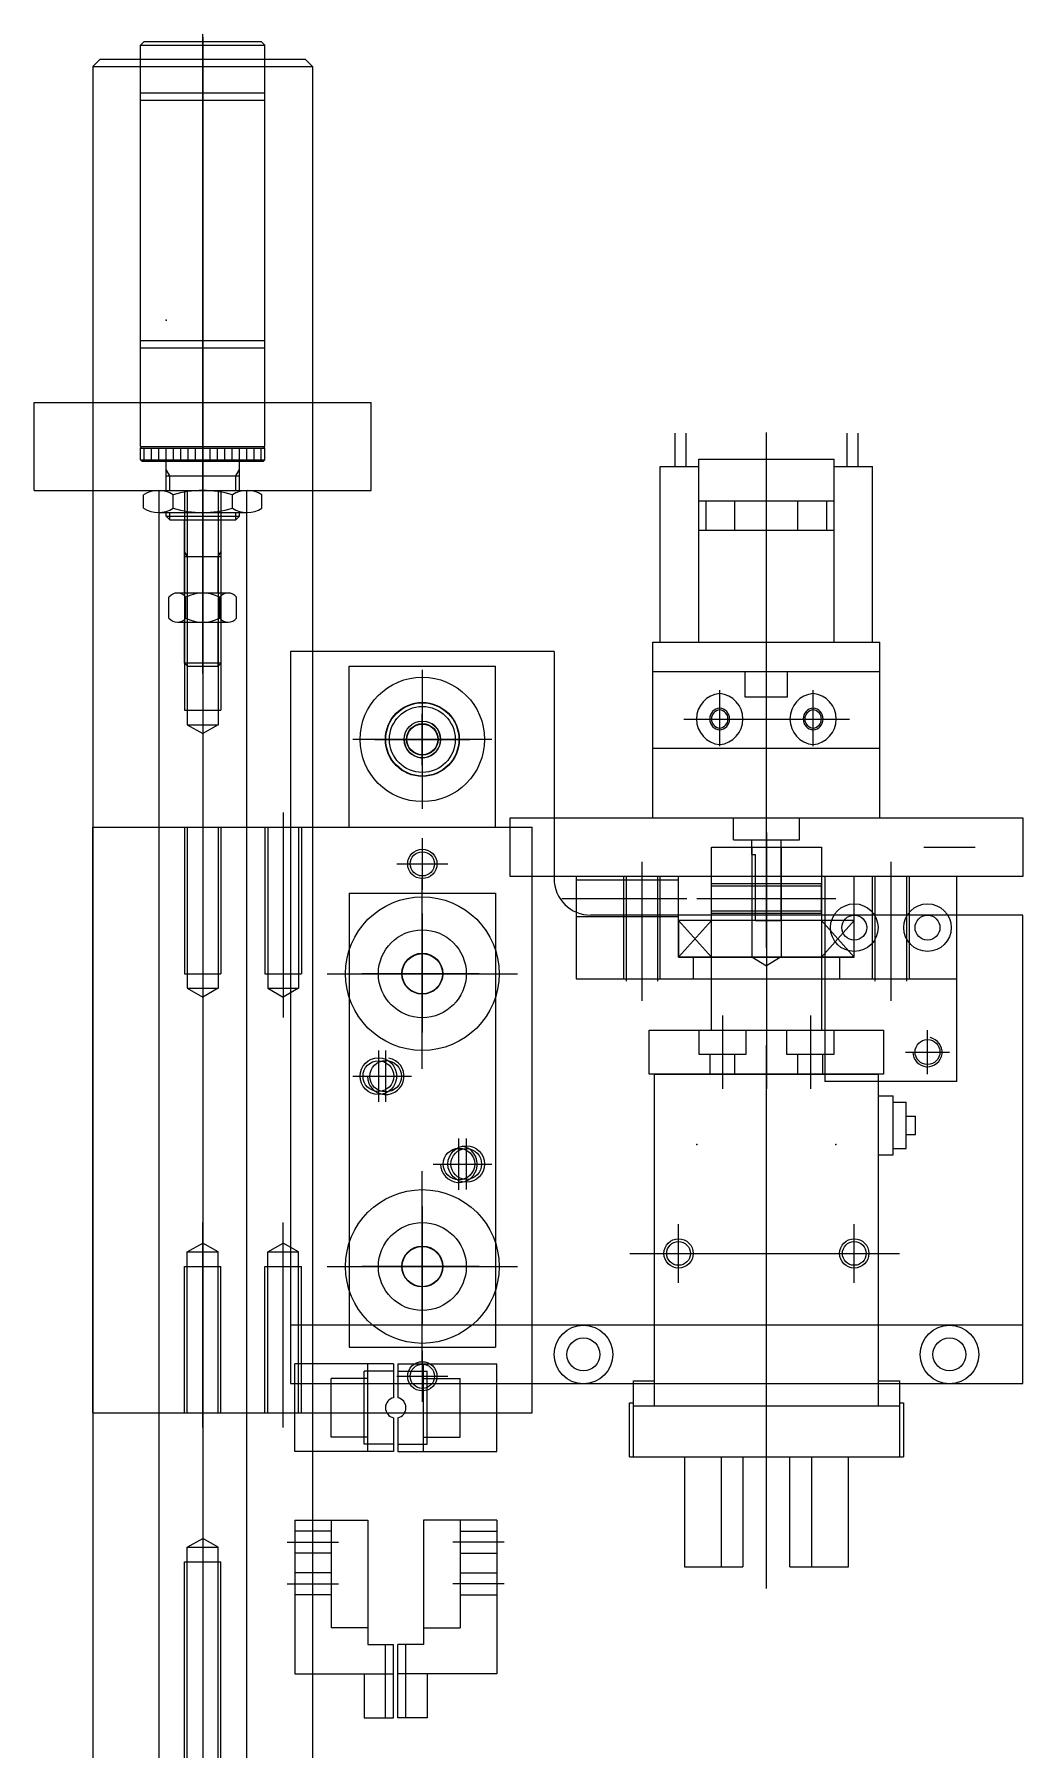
# Model space of a CAD drawing. Extents: x 109 to 2457, y -4282 to -1900.
# Drawn here: x 2058.3 to 2328.3, y -3804.8 to -3336.2 of the extents above; entities that cross this region are included whole.
import ezdxf

# ---------------------------------------------------------------- set-up
doc = ezdxf.new("R2010")
doc.units = 0
doc.header["$LTSCALE"] = 14
doc.header["$MEASUREMENT"] = 0
doc.layers.add('6802', color=7, linetype='CONTINUOUS')
doc.layers.add('DRAWLAYER', color=7, linetype='CONTINUOUS')

# ---------------------------------------------------------------- blocks, each defined once
blk = doc.blocks.new('0__R')
at = {"layer": 'DRAWLAYER', "color": 241, "linetype": 'CONTINUOUS'}
for p, q in [((2258.32, -3760.79), (2258.32, -3612.31)), ((2227.72, -3620.23), (2288.92, -3620.23)), ((2227.72, -3710.83), (2227.72, -3620.23)), ((2288.92, -3710.83), (2288.92, -3620.23)), ((2288.92, -3626.15), (2292.92, -3626.15)), ((2292.92, -3642.31), (2292.92, -3626.15)), ((2292.92, -3627.88), (2296.52, -3627.88)), ((2296.52, -3640.58), (2296.52, -3627.88)), ((2296.52, -3631.73), (2299.07, -3631.73)), ((2299.07, -3636.73), (2299.07, -3631.73)), ((2292.92, -3640.58), (2296.52, -3640.58)), ((2296.52, -3636.73), (2299.07, -3636.73)), ((2288.92, -3642.31), (2292.92, -3642.31)), ((2234.32, -3677.23), (2234.32, -3661.23)), ((2282.32, -3677.23), (2282.32, -3661.23)), ((2220.99, -3669.23), (2294.65, -3669.23)), ((2221.92, -3704.03), (2221.92, -3724.83)), ((2221.92, -3704.03), (2227.72, -3704.03)), ((2288.92, -3704.03), (2294.72, -3704.03)), ((2294.72, -3724.83), (2294.72, -3704.03)), ((2220.92, -3724.83), (2220.92, -3710.03)), ((2220.92, -3710.03), (2221.92, -3710.03)), ((2221.92, -3710.83), (2294.72, -3710.83)), ((2294.72, -3710.03), (2295.72, -3710.03)), ((2295.72, -3710.03), (2295.72, -3724.83)), ((2220.92, -3724.83), (2295.72, -3724.83)), ((2235.92, -3724.83), (2235.92, -3754.83)), ((2245.92, -3724.83), (2245.92, -3754.83)), ((2251.92, -3724.83), (2251.92, -3754.83)), ((2264.72, -3754.83), (2264.72, -3724.83)), ((2270.72, -3754.83), (2270.72, -3724.83)), ((2280.72, -3754.83), (2280.72, -3724.83)), ((2235.92, -3754.83), (2245.92, -3754.83)), ((2245.92, -3754.83), (2251.92, -3754.83)), ((2264.72, -3754.83), (2270.72, -3754.83)), ((2270.72, -3754.83), (2280.72, -3754.83))]:
    blk.add_line(p, q, dxfattribs=at)
for centre, radius in [((2234.32, -3669.23), 4), ((2234.32, -3669.23), 3.24), ((2282.32, -3669.23), 4), ((2282.32, -3669.23), 3.24)]:
    blk.add_circle(centre, radius, dxfattribs=at)
for p in [(2258.32, -3620.23), (2239.32, -3639.43), (2277.32, -3639.43)]:
    blk.add_point(p, dxfattribs=at)
blk = doc.blocks.new('ML002__R')
at = {"layer": 'DRAWLAYER', "color": 5, "linetype": 'CONTINUOUS'}
for p, q in [((2128.32, -3504.82), (2128.32, -3704.8)), ((2200.32, -3504.82), (2128.32, -3504.82)), ((2200.32, -3504.82), (2200.32, -3566.82)), ((2164.31, -3535.8), (2164.32, -3521.8)), ((2157.32, -3528.79), (2171.32, -3528.8)), ((2164.32, -3576.4), (2164.32, -3608.85)), ((2328.32, -3576.82), (2210.32, -3576.82)), ((2328.32, -3704.8), (2328.32, -3576.82)), ((2179.81, -3592.82), (2147.81, -3592.82)), ((2154.31, -3627.82), (2154.32, -3613.82)), ((2147.32, -3620.81), (2161.32, -3620.82)), ((2174.31, -3651.82), (2174.32, -3637.82)), ((2167.32, -3644.81), (2181.32, -3644.82)), ((2164.32, -3656.4), (2164.32, -3688.85)), ((2179.81, -3672.82), (2147.81, -3672.82)), ((2328.32, -3688.8), (2128.32, -3688.8)), ((2128.32, -3704.8), (2328.32, -3704.8))]:
    blk.add_line(p, q, dxfattribs=at)
for centre, radius in [((2164.32, -3528.8), 4.3), ((2164.32, -3592.82), 12), ((2164.32, -3592.82), 5.5), ((2154.32, -3620.82), 4.3), ((2174.32, -3644.82), 4.3), ((2164.32, -3672.82), 12), ((2164.32, -3672.82), 5.5), ((2208.32, -3696.82), 8), ((2208.32, -3696.82), 4.5), ((2308.32, -3696.82), 8), ((2308.32, -3696.82), 4.5)]:
    blk.add_circle(centre, radius, dxfattribs=at)
for centre, radius, start, end in [((2164.32, -3528.8), 5, 179.9087, 79.9087), ((2210.32, -3566.82), 10, 180, 270), ((2154.32, -3620.82), 5, 179.9087, 79.9087), ((2174.32, -3644.82), 5, 179.9087, 79.9087)]:
    blk.add_arc(centre, radius, start, end, dxfattribs=at)
blk = doc.blocks.new('ML4E1000__R')
at = {"layer": 'DRAWLAYER', "color": 140, "linetype": 'CONTINUOUS'}
for p, q in [((2156.45, -3699.38), (2129.45, -3699.38)), ((2129.45, -3723.38), (2129.45, -3699.38)), ((2156.45, -3701.38), (2148.45, -3701.38)), ((2148.45, -3721.38), (2148.45, -3701.38)), ((2149.45, -3723.38), (2149.45, -3699.38)), ((2156.45, -3699.38), (2156.45, -3708.64)), ((2157.65, -3699.38), (2157.65, -3708.64)), ((2157.65, -3699.38), (2184.65, -3699.38)), ((2157.65, -3701.38), (2165.65, -3701.38)), ((2164.65, -3723.38), (2164.65, -3699.38)), ((2165.65, -3721.38), (2165.65, -3701.38)), ((2184.65, -3723.38), (2184.65, -3699.38)), ((2139.45, -3719.38), (2139.45, -3703.38)), ((2149.45, -3703.38), (2139.45, -3703.38)), ((2164.65, -3703.38), (2174.65, -3703.38)), ((2174.65, -3719.38), (2174.65, -3703.38)), ((2156.45, -3714.11), (2156.45, -3723.38)), ((2157.65, -3714.11), (2157.65, -3723.38)), ((2149.45, -3719.38), (2139.45, -3719.38)), ((2164.65, -3719.38), (2174.65, -3719.38)), ((2156.45, -3723.38), (2129.45, -3723.38)), ((2156.45, -3721.38), (2148.45, -3721.38)), ((2157.65, -3721.38), (2165.65, -3721.38)), ((2157.65, -3723.38), (2184.65, -3723.38)), ((2129.45, -3742.1), (2149.45, -3742.1)), ((2129.45, -3742.1), (2129.45, -3784.1)), ((2139.45, -3742.1), (2139.45, -3771.5)), ((2149.45, -3742.1), (2149.45, -3776.1)), ((2184.65, -3742.1), (2164.65, -3742.1)), ((2164.65, -3742.1), (2164.65, -3776.1)), ((2174.65, -3742.1), (2174.65, -3771.5)), ((2184.65, -3742.1), (2184.65, -3784.1)), ((2127.41, -3748.1), (2141.41, -3748.1)), ((2139.45, -3745.1), (2129.45, -3745.1)), ((2186.69, -3748.1), (2172.69, -3748.1)), ((2174.65, -3745.1), (2184.65, -3745.1)), ((2139.45, -3751.1), (2129.45, -3751.1)), ((2174.65, -3751.1), (2184.65, -3751.1)), ((2139.45, -3756.5), (2129.45, -3756.5)), ((2174.65, -3756.5), (2184.65, -3756.5)), ((2127.41, -3759.5), (2141.41, -3759.5)), ((2139.45, -3762.5), (2129.45, -3762.5)), ((2186.69, -3759.5), (2172.69, -3759.5)), ((2174.65, -3762.5), (2184.65, -3762.5)), ((2149.45, -3771.5), (2139.45, -3771.5)), ((2164.65, -3771.5), (2174.65, -3771.5)), ((2149.45, -3776.1), (2156.45, -3776.1)), ((2154.25, -3796.1), (2154.25, -3776.1)), ((2156.45, -3796.1), (2156.45, -3776.1)), ((2157.65, -3796.1), (2157.65, -3776.1)), ((2164.65, -3776.1), (2157.65, -3776.1)), ((2159.85, -3796.1), (2159.85, -3776.1)), ((2129.45, -3784.1), (2156.45, -3784.1)), ((2148.45, -3784.1), (2148.45, -3796.1)), ((2184.65, -3784.1), (2157.65, -3784.1)), ((2165.65, -3784.1), (2165.65, -3796.1)), ((2148.45, -3796.1), (2156.45, -3796.1)), ((2165.65, -3796.1), (2157.65, -3796.1))]:
    blk.add_line(p, q, dxfattribs=at)
for start, end in [(102.3736, 257.6264), (282.3736, 77.6264)]:
    blk.add_arc((2157.05, -3711.38), 2.8, start, end, dxfattribs=at)
blk = doc.blocks.new('ML4Q1000__R')
at = {"layer": 'DRAWLAYER', "color": 4, "linetype": 'CONTINUOUS'}
for p, q in [((2188.32, -3550.25), (2328.32, -3550.25)), ((2188.32, -3550.25), (2328.32, -3550.25)), ((2188.32, -3566.25), (2188.32, -3550.25)), ((2188.32, -3566.25), (2188.32, -3550.25)), ((2328.32, -3550.25), (2328.32, -3566.25)), ((2328.32, -3550.25), (2328.32, -3566.25)), ((2301.32, -3558.24), (2315.32, -3558.25)), ((2328.32, -3566.25), (2188.32, -3566.25)), ((2328.32, -3566.25), (2188.32, -3566.25))]:
    blk.add_line(p, q, dxfattribs=at)
blk = doc.blocks.new('ML001__R')
at = {"layer": 'DRAWLAYER', "color": 2, "linetype": 'CONTINUOUS'}
for p, q in [((2233.32, -3445.12), (2233.32, -3454.23)), ((2236.32, -3445.12), (2236.32, -3454.23)), ((2258.32, -3585.73), (2258.32, -3444.97)), ((2280.32, -3445.12), (2280.32, -3454.23)), ((2283.32, -3445.12), (2283.32, -3454.23)), ((2239.82, -3452.23), (2276.82, -3452.23)), ((2239.82, -3502.23), (2239.82, -3452.23)), ((2276.82, -3502.23), (2276.82, -3452.23)), ((2229.32, -3454.23), (2239.82, -3454.23)), ((2229.32, -3502.23), (2229.32, -3454.23)), ((2276.82, -3454.23), (2287.32, -3454.23)), ((2287.32, -3502.23), (2287.32, -3454.23)), ((2239.82, -3463.63), (2276.82, -3463.63)), ((2241.82, -3471.63), (2241.82, -3463.63)), ((2249.72, -3471.63), (2249.72, -3463.63)), ((2266.92, -3471.63), (2266.92, -3463.63)), ((2274.82, -3471.63), (2274.82, -3463.63)), ((2239.82, -3471.63), (2276.82, -3471.63)), ((2227.32, -3502.23), (2289.32, -3502.23)), ((2227.32, -3550.23), (2227.32, -3502.23)), ((2289.32, -3550.23), (2289.32, -3502.23)), ((2227.32, -3510.23), (2289.32, -3510.23)), ((2252.52, -3517.23), (2252.52, -3510.23)), ((2264.12, -3517.23), (2264.12, -3510.23)), ((2245.55, -3530.61), (2245.55, -3515.34)), ((2264.12, -3517.23), (2252.52, -3517.23)), ((2271.08, -3530.61), (2271.08, -3515.34)), ((2235.8, -3523.23), (2280.97, -3523.23)), ((2227.32, -3531.23), (2289.32, -3531.23)), ((2227.32, -3550.23), (2289.32, -3550.23)), ((2249.32, -3556.23), (2249.32, -3550.23)), ((2267.32, -3556.23), (2267.32, -3550.23)), ((2249.32, -3556.23), (2267.32, -3556.23)), ((2254.32, -3560.23), (2254.32, -3556.23)), ((2262.32, -3578.23), (2262.32, -3556.23)), ((2254.32, -3560.23), (2255.32, -3560.23)), ((2255.32, -3578.23), (2255.32, -3560.23)), ((2255.32, -3578.23), (2262.32, -3578.23))]:
    blk.add_line(p, q, dxfattribs=at)
for centre, radius, start, end in [((2246.25, -3523.23), 7.03, 95.665, 264.3351), ((2244.86, -3523.23), 7.03, 275.6649, 84.335), ((2271.77, -3523.23), 7.03, 95.665, 264.3351), ((2270.38, -3523.23), 7.03, 275.6649, 84.335), ((2245.85, -3523.23), 3.01, 95.605, 264.3951), ((2245.79, -3523.23), 2.51, 95.521, 264.4786), ((2245.26, -3523.23), 3.01, 275.6049, 84.395), ((2245.31, -3523.23), 2.51, 275.5214, 84.479), ((2271.37, -3523.23), 3.01, 95.605, 264.3951), ((2271.32, -3523.23), 2.51, 95.521, 264.4786), ((2270.78, -3523.23), 3.01, 275.6049, 84.395), ((2270.84, -3523.23), 2.51, 275.5214, 84.479)]:
    blk.add_arc(centre, radius, start, end, dxfattribs=at)
blk.add_point((2258.32, -3550.23), dxfattribs=at)
blk = doc.blocks.new('MLA3__R')
at = {"layer": 'DRAWLAYER', "color": 210, "linetype": 'CONTINUOUS'}
for p, q in [((2258.32, -3558.72), (2258.32, -3601.16)), ((2310.32, -3566.25), (2206.32, -3566.25)), ((2206.32, -3566.25), (2206.32, -3594.25)), ((2219.32, -3566.25), (2219.32, -3594.25)), ((2220.02, -3566.25), (2220.02, -3594.85)), ((2224.32, -3562.25), (2224.32, -3600.25)), ((2228.62, -3594.85), (2228.62, -3566.25)), ((2229.32, -3594.25), (2229.32, -3566.25)), ((2234.32, -3588.25), (2234.32, -3566.25)), ((2282.32, -3588.25), (2282.32, -3566.25)), ((2287.32, -3594.25), (2287.32, -3566.25)), ((2288.02, -3594.85), (2288.02, -3566.25)), ((2292.32, -3562.25), (2292.32, -3600.25)), ((2296.62, -3566.25), (2296.62, -3594.85)), ((2297.32, -3566.25), (2297.32, -3594.25)), ((2310.32, -3594.25), (2310.32, -3566.25)), ((2234.32, -3567.25), (2206.32, -3567.25)), ((2202.43, -3572.25), (2236.58, -3572.25)), ((2234.32, -3577.25), (2206.32, -3577.25)), ((2282.32, -3588.25), (2234.32, -3588.25)), ((2238.32, -3588.25), (2238.32, -3594.25)), ((2278.32, -3588.25), (2278.32, -3594.25)), ((2206.32, -3594.25), (2310.32, -3594.25))]:
    blk.add_line(p, q, dxfattribs=at)
blk = doc.blocks.new('MJ8Q02__R')
at = {"layer": 'DRAWLAYER', "color": 6, "linetype": 'CONTINUOUS'}
for p, q in [((2258.32, -3554.23), (2258.32, -3624.23)), ((2243.32, -3558.23), (2273.32, -3558.23)), ((2243.32, -3608.23), (2243.32, -3558.23)), ((2254.32, -3558.23), (2254.32, -3588.23)), ((2262.32, -3558.23), (2262.32, -3588.23)), ((2273.32, -3558.23), (2273.32, -3608.23)), ((2273.32, -3568.25), (2243.32, -3568.25)), ((2273.32, -3568.85), (2243.32, -3568.85)), ((2273.32, -3576.25), (2273.32, -3568.25)), ((2239.32, -3572.25), (2277.32, -3572.25)), ((2243.32, -3575.65), (2273.32, -3575.65)), ((2243.32, -3576.25), (2273.32, -3576.25)), ((2254.32, -3588.23), (2262.32, -3588.23)), ((2254.32, -3588.23), (2258.32, -3590.63)), ((2262.32, -3588.23), (2258.32, -3590.63)), ((2226.32, -3620.23), (2226.32, -3608.23)), ((2226.32, -3608.23), (2290.32, -3608.23)), ((2239.82, -3608.23), (2239.82, -3614.83)), ((2246.32, -3604.23), (2246.32, -3624.23)), ((2252.82, -3614.83), (2252.82, -3608.23)), ((2263.82, -3608.23), (2263.82, -3614.83)), ((2270.32, -3604.23), (2270.32, -3624.23)), ((2276.82, -3614.83), (2276.82, -3608.23)), ((2290.32, -3608.23), (2290.32, -3620.23)), ((2239.82, -3614.83), (2252.82, -3614.83)), ((2242.92, -3620.23), (2242.92, -3614.83)), ((2249.72, -3620.23), (2249.72, -3614.83)), ((2263.82, -3614.83), (2276.82, -3614.83)), ((2266.92, -3620.23), (2266.92, -3614.83)), ((2273.72, -3620.23), (2273.72, -3614.83)), ((2290.32, -3620.23), (2226.32, -3620.23))]:
    blk.add_line(p, q, dxfattribs=at)
blk = doc.blocks.new('6802__R')
at = {"layer": '6802'}
blk.add_lwpolyline([(2234.32, -3588.26), (2282.32, -3588.26), (2282.32, -3578.26), (2234.32, -3578.26)], close=True, dxfattribs=at)
at = {"layer": 'DRAWLAYER', "color": 7, "linetype": 'CONTINUOUS'}
for p, q in [((2258.32, -3570.94), (2258.32, -3596.2)), ((2234.32, -3578.26), (2243.32, -3588.26)), ((2234.32, -3588.26), (2243.32, -3578.26)), ((2243.32, -3588.26), (2243.32, -3578.26)), ((2273.32, -3578.26), (2273.32, -3588.26)), ((2273.32, -3578.26), (2282.32, -3588.26)), ((2282.32, -3578.26), (2273.32, -3588.26))]:
    blk.add_line(p, q, dxfattribs=at)
blk = doc.blocks.new('MJ16X12__R')
at = {"layer": 'DRAWLAYER', "color": 20, "linetype": 'CONTINUOUS'}
for p, q in [((2274.32, -3566.23), (2274.32, -3622.23)), ((2310.32, -3566.23), (2274.32, -3566.23)), ((2310.32, -3622.23), (2310.32, -3566.23)), ((2302.32, -3620.22), (2302.32, -3608.22)), ((2296.32, -3614.21), (2308.32, -3614.22)), ((2310.32, -3622.23), (2274.32, -3622.23))]:
    blk.add_line(p, q, dxfattribs=at)
for centre, radius in [((2282.32, -3580.22), 6.5), ((2302.32, -3580.22), 6.5), ((2282.32, -3580.22), 3.4), ((2302.32, -3580.22), 3.4), ((2302.32, -3614.22), 3.4)]:
    blk.add_circle(centre, radius, dxfattribs=at)
blk.add_arc((2302.32, -3614.22), 4, 179.9087, 79.9087, dxfattribs=at)
blk = doc.blocks.new('MH010001__R')
at = {"layer": 'DRAWLAYER', "color": 110, "linetype": 'CONTINUOUS'}
for p, q in [((2104.32, -3548.8), (2104.32, -3604.8)), ((2126.32, -3548.8), (2126.32, -3604.8)), ((2074.32, -3712.8), (2074.32, -3552.8)), ((2074.32, -3552.8), (2194.32, -3552.8)), ((2099.32, -3552.8), (2099.32, -3592.8)), ((2100.12, -3552.8), (2100.12, -3596.8)), ((2108.52, -3552.8), (2108.52, -3596.8)), ((2109.32, -3552.8), (2109.32, -3592.8)), ((2121.32, -3552.8), (2121.32, -3592.8)), ((2122.12, -3552.8), (2122.12, -3596.8)), ((2130.52, -3552.8), (2130.52, -3596.8)), ((2131.32, -3552.8), (2131.32, -3592.8)), ((2164.32, -3556.8), (2164.32, -3568.8)), ((2194.32, -3712.8), (2194.32, -3552.8)), ((2158.32, -3562.8), (2170.32, -3562.8)), ((2164.32, -3618.8), (2164.32, -3566.8)), ((2164.32, -3618.8), (2164.32, -3566.8)), ((2099.32, -3592.8), (2109.32, -3592.8)), ((2121.32, -3592.8), (2131.32, -3592.8)), ((2138.32, -3592.8), (2190.32, -3592.8)), ((2138.32, -3592.8), (2190.32, -3592.8)), ((2100.12, -3596.8), (2108.52, -3596.8)), ((2100.12, -3596.8), (2104.32, -3599.23)), ((2108.52, -3596.8), (2104.32, -3599.23)), ((2122.12, -3596.8), (2130.52, -3596.8)), ((2122.12, -3596.8), (2126.32, -3599.23)), ((2130.52, -3596.8), (2126.32, -3599.23)), ((2152.32, -3613.8), (2152.32, -3627.8)), ((2145.32, -3620.8), (2159.32, -3620.8)), ((2164.32, -3698.8), (2164.32, -3646.8)), ((2164.32, -3698.8), (2164.32, -3646.8)), ((2104.32, -3716.8), (2104.32, -3660.8)), ((2126.32, -3716.8), (2126.32, -3660.8)), ((2100.12, -3668.8), (2104.32, -3666.38)), ((2100.12, -3712.8), (2100.12, -3668.8)), ((2100.12, -3668.8), (2108.52, -3668.8)), ((2108.52, -3668.8), (2104.32, -3666.38)), ((2108.52, -3712.8), (2108.52, -3668.8)), ((2122.12, -3668.8), (2126.32, -3666.38)), ((2122.12, -3712.8), (2122.12, -3668.8)), ((2122.12, -3668.8), (2130.52, -3668.8)), ((2130.52, -3668.8), (2126.32, -3666.38)), ((2130.52, -3712.8), (2130.52, -3668.8)), ((2099.32, -3712.8), (2099.32, -3672.8)), ((2099.32, -3672.8), (2109.32, -3672.8)), ((2109.32, -3712.8), (2109.32, -3672.8)), ((2121.32, -3712.8), (2121.32, -3672.8)), ((2121.32, -3672.8), (2131.32, -3672.8)), ((2131.32, -3712.8), (2131.32, -3672.8)), ((2138.32, -3672.8), (2190.32, -3672.8)), ((2138.32, -3672.8), (2190.32, -3672.8)), ((2164.32, -3696.8), (2164.32, -3708.8)), ((2158.32, -3702.8), (2170.32, -3702.8)), ((2074.32, -3712.8), (2194.32, -3712.8))]:
    blk.add_line(p, q, dxfattribs=at)
for centre, radius in [((2164.32, -3562.8), 4), ((2164.32, -3562.8), 3.3), ((2164.32, -3592.8), 21), ((2164.32, -3592.8), 21), ((2152.32, -3620.8), 5), ((2152.32, -3620.8), 4.2), ((2164.32, -3672.8), 21), ((2164.32, -3672.8), 21), ((2164.32, -3702.8), 4), ((2164.32, -3702.8), 3.3)]:
    blk.add_circle(centre, radius, dxfattribs=at)
blk = doc.blocks.new('MJ23A-16X16__R')
at = {"layer": 'DRAWLAYER', "color": 7, "linetype": 'CONTINUOUS'}
for p, q in [((2144.32, -3552.8), (2144.32, -3508.8)), ((2144.32, -3508.8), (2184.32, -3508.8)), ((2184.32, -3552.8), (2184.32, -3508.8)), ((2164.32, -3515.8), (2164.32, -3541.8)), ((2151.32, -3528.8), (2177.32, -3528.8)), ((2164.32, -3555.8), (2164.32, -3569.8)), ((2157.32, -3562.8), (2171.32, -3562.8)), ((2164.32, -3608.8), (2164.32, -3576.8)), ((2148.32, -3592.8), (2180.32, -3592.8)), ((2164.32, -3688.8), (2164.32, -3656.8)), ((2148.32, -3672.8), (2180.32, -3672.8)), ((2164.32, -3695.8), (2164.32, -3709.8)), ((2157.32, -3702.8), (2171.32, -3702.8)), ((2144.32, -3712.8), (2184.32, -3712.8))]:
    blk.add_line(p, q, dxfattribs=at)
blk.add_circle((2164.32, -3528.8), 10.1, dxfattribs=at)
blk = doc.blocks.new('MJ05A-16X16__R')
at = {"layer": 'DRAWLAYER', "color": 7, "linetype": 'CONTINUOUS'}
for p, q in [((2144.32, -3570.8), (2144.32, -3694.8)), ((2144.32, -3570.8), (2184.32, -3570.8)), ((2184.32, -3570.8), (2184.32, -3694.8)), ((2164.32, -3583.8), (2164.32, -3601.8)), ((2155.32, -3592.8), (2173.32, -3592.8)), ((2152.32, -3613.8), (2152.32, -3627.8)), ((2145.32, -3620.8), (2159.32, -3620.8)), ((2176.32, -3637.8), (2176.32, -3651.8)), ((2169.32, -3644.8), (2183.32, -3644.8)), ((2164.32, -3663.8), (2164.32, -3681.8)), ((2155.32, -3672.8), (2173.32, -3672.8)), ((2144.32, -3694.8), (2184.32, -3694.8))]:
    blk.add_line(p, q, dxfattribs=at)
for centre, radius in [((2164.32, -3592.8), 5.6), ((2152.32, -3620.8), 5), ((2152.32, -3620.8), 4.2), ((2176.32, -3644.8), 5), ((2176.32, -3644.8), 4.2), ((2164.32, -3672.8), 5.6)]:
    blk.add_circle(centre, radius, dxfattribs=at)
blk = doc.blocks.new('ML20-24__R')
at = {"layer": 'DRAWLAYER', "color": 241, "linetype": 'CONTINUOUS'}
for p, q in [((2058.32, -3436.8), (2150.32, -3436.8)), ((2058.32, -3460.8), (2058.32, -3436.8)), ((2104.32, -3460.8), (2104.32, -3436.8)), ((2150.32, -3460.8), (2150.32, -3436.8)), ((2058.32, -3460.8), (2150.32, -3460.8))]:
    blk.add_line(p, q, dxfattribs=at)
blk = doc.blocks.new('ME23-16X1_0__R')
at = {"layer": 'DRAWLAYER', "color": 254, "linetype": 'CONTINUOUS'}
for p, q in [((2104.32, -3456.8), (2104.32, -3817.51)), ((2092.32, -3460.8), (2092.32, -3813.51)), ((2092.32, -3460.8), (2116.32, -3460.8)), ((2099.32, -3460.8), (2099.32, -3520.8)), ((2100.12, -3460.8), (2100.12, -3524.8)), ((2108.52, -3460.8), (2108.52, -3524.8)), ((2109.32, -3460.8), (2109.32, -3520.8)), ((2116.32, -3460.8), (2116.32, -3813.51)), ((2099.32, -3520.8), (2109.32, -3520.8)), ((2100.12, -3524.8), (2108.52, -3524.8)), ((2100.12, -3524.8), (2104.32, -3527.23)), ((2108.52, -3524.8), (2104.32, -3527.23)), ((2100.12, -3749.51), (2104.32, -3747.09)), ((2108.52, -3749.51), (2104.32, -3747.09)), ((2099.32, -3813.51), (2099.32, -3753.51)), ((2099.32, -3753.51), (2109.32, -3753.51)), ((2100.12, -3813.51), (2100.12, -3749.51)), ((2100.12, -3749.51), (2108.52, -3749.51)), ((2108.52, -3813.51), (2108.52, -3749.51)), ((2109.32, -3813.51), (2109.32, -3753.51)), ((2092.32, -3813.51), (2116.32, -3813.51))]:
    blk.add_line(p, q, dxfattribs=at)
blk = doc.blocks.new('MJ08-20X16__R')
at = {"layer": 'DRAWLAYER', "color": 12, "linetype": 'CONTINUOUS'}
for p, q in [((2104.34, -3510.8), (2104.34, -3336.17)), ((2087.34, -3339.17), (2088.34, -3338.17)), ((2087.34, -3448.8), (2087.34, -3339.17)), ((2087.34, -3339.17), (2121.34, -3339.17)), ((2088.34, -3338.17), (2120.34, -3338.17)), ((2121.34, -3339.17), (2120.34, -3338.17)), ((2121.34, -3448.8), (2121.34, -3339.17)), ((2087.34, -3352.17), (2121.34, -3352.17)), ((2087.34, -3354.17), (2121.34, -3354.17)), ((2087.34, -3419.8), (2121.34, -3419.8)), ((2087.34, -3421.8), (2121.34, -3421.8)), ((2087.34, -3449.2), (2087.74, -3448.8)), ((2087.34, -3448.8), (2121.34, -3448.8)), ((2121.34, -3449.2), (2120.94, -3448.8)), ((2087.34, -3452.4), (2087.34, -3449.2)), ((2087.34, -3449.2), (2121.34, -3449.2)), ((2087.74, -3452.8), (2087.34, -3452.4)), ((2087.34, -3452.4), (2121.34, -3452.4)), ((2087.74, -3452.8), (2120.94, -3452.8)), ((2088.34, -3452.4), (2088.34, -3449.2)), ((2090.34, -3452.4), (2090.34, -3449.2)), ((2092.34, -3452.4), (2092.34, -3449.2)), ((2094.34, -3452.4), (2094.34, -3449.2)), ((2094.34, -3460.8), (2094.34, -3452.8)), ((2096.34, -3452.4), (2096.34, -3449.2)), ((2098.34, -3452.4), (2098.34, -3449.2)), ((2100.34, -3452.4), (2100.34, -3449.2)), ((2102.34, -3452.4), (2102.34, -3449.2)), ((2104.34, -3452.4), (2104.34, -3449.2)), ((2106.34, -3452.4), (2106.34, -3449.2)), ((2108.34, -3452.4), (2108.34, -3449.2)), ((2110.34, -3452.4), (2110.34, -3449.2)), ((2112.34, -3452.4), (2112.34, -3449.2)), ((2114.34, -3452.4), (2114.34, -3449.2)), ((2114.34, -3460.8), (2114.34, -3452.8)), ((2116.34, -3452.4), (2116.34, -3449.2)), ((2118.34, -3452.4), (2118.34, -3449.2)), ((2120.34, -3452.4), (2120.34, -3449.2)), ((2120.94, -3452.8), (2121.34, -3452.4)), ((2121.34, -3452.4), (2121.34, -3449.2)), ((2095.34, -3456.8), (2094.34, -3455.07)), ((2094.34, -3456.8), (2114.34, -3456.8)), ((2095.34, -3460.8), (2095.34, -3456.8)), ((2113.34, -3456.8), (2114.34, -3455.07)), ((2113.34, -3460.8), (2113.34, -3456.8)), ((2088.18, -3465.64), (2088.18, -3461.97)), ((2092.22, -3460.8), (2116.47, -3460.8)), ((2096.26, -3465.64), (2096.26, -3461.97)), ((2112.43, -3465.64), (2112.43, -3461.97)), ((2120.51, -3465.64), (2120.51, -3461.97)), ((2092.22, -3466.8), (2116.47, -3466.8)), ((2094.34, -3467.8), (2094.34, -3466.8)), ((2094.34, -3467.8), (2095.34, -3468.8)), ((2094.34, -3467.8), (2114.34, -3467.8)), ((2095.34, -3468.8), (2095.34, -3466.8)), ((2113.34, -3468.8), (2113.34, -3466.8)), ((2114.34, -3467.8), (2113.34, -3468.8)), ((2114.34, -3467.8), (2114.34, -3466.8)), ((2095.34, -3468.8), (2113.34, -3468.8)), ((2099.34, -3488.8), (2099.34, -3468.8)), ((2109.34, -3488.8), (2109.34, -3468.8)), ((2100.14, -3478.8), (2099.34, -3477.42)), ((2099.34, -3478.8), (2109.34, -3478.8)), ((2100.14, -3488.8), (2100.14, -3478.8)), ((2108.54, -3478.8), (2109.34, -3477.42)), ((2108.54, -3488.8), (2108.54, -3478.8)), ((2095.11, -3495.66), (2095.11, -3489.95)), ((2097.42, -3488.8), (2111.27, -3488.8)), ((2099.73, -3495.66), (2099.73, -3489.95)), ((2108.96, -3495.66), (2108.96, -3489.95)), ((2113.58, -3495.66), (2113.58, -3489.95)), ((2097.42, -3496.8), (2111.27, -3496.8)), ((2099.34, -3508), (2099.34, -3496.8)), ((2100.14, -3508.8), (2100.14, -3496.8)), ((2108.54, -3508.8), (2108.54, -3496.8)), ((2109.34, -3508), (2109.34, -3496.8)), ((2100.14, -3508.8), (2099.34, -3508)), ((2109.34, -3508), (2099.34, -3508)), ((2100.14, -3508.8), (2108.54, -3508.8)), ((2108.54, -3508.8), (2109.34, -3508)), ((2164.32, -3509.8), (2164.32, -3547.8)), ((2183.32, -3528.8), (2145.32, -3528.8))]:
    blk.add_line(p, q, dxfattribs=at)
for radius in [17, 10, 9, 5, 4.2]:
    blk.add_circle((2164.32, -3528.8), radius, dxfattribs=at)
for centre, radius, start, end in [((2092.22, -3468.39), 7.58, 57.7957, 122.2041), ((2104.34, -3489.39), 28.58, 73.5735, 106.4264), ((2116.47, -3468.39), 7.58, 57.7958, 122.2042), ((2092.22, -3459.22), 7.58, 237.7958, 302.2042), ((2104.34, -3438.22), 28.58, 253.5736, 286.4264), ((2116.47, -3459.22), 7.58, 237.7957, 302.2041), ((2097.42, -3491.71), 2.9, 37.3412, 142.6588), ((2104.34, -3498.71), 9.9, 62.2043, 117.7956), ((2111.27, -3491.71), 2.9, 37.3412, 142.6588), ((2097.42, -3493.9), 2.9, 217.3412, 322.6588), ((2104.34, -3486.9), 9.9, 242.2043, 297.7957), ((2111.27, -3493.9), 2.9, 217.3412, 322.6588)]:
    blk.add_arc(centre, radius, start, end, dxfattribs=at)
for p in [(2094.34, -3414.3), (2104.34, -3452.8), (2104.34, -3460.8), (2104.34, -3466.8), (2104.34, -3488.8), (2104.34, -3496.8), (2164.32, -3528.8)]:
    blk.add_point(p, dxfattribs=at)
blk = doc.blocks.new('MM080017__R')
at = {"layer": 'DRAWLAYER', "color": 31, "linetype": 'CONTINUOUS'}
for p, q in [((2104.32, -3336.93), (2104.32, -4260.11)), ((2076.32, -3342.93), (2074.32, -3344.93)), ((2074.32, -3344.93), (2074.32, -4252.11)), ((2074.32, -3344.93), (2134.32, -3344.93)), ((2076.32, -3342.93), (2132.32, -3342.93)), ((2132.32, -3342.93), (2134.32, -3344.93)), ((2134.32, -3344.93), (2134.32, -4252.11)), ((2074.32, -4252.11), (2134.32, -4252.11)), ((2074.32, -4252.11), (2076.32, -4254.11)), ((2076.32, -4254.11), (2132.32, -4254.11)), ((2132.32, -4254.11), (2134.32, -4252.11))]:
    blk.add_line(p, q, dxfattribs=at)

msp = doc.modelspace()

# ---------------------------------------------------------------- block references
at = {"layer": 'DRAWLAYER', "color": 7, "linetype": 'CONTINUOUS'}
for name in ['MJ08-20X16__R', 'MM080017__R', 'ML20-24__R', 'ML001__R', 'ME23-16X1_0__R', 'ML002__R', 'MJ23A-16X16__R', 'MH010001__R', 'ML4Q1000__R', 'MJ8Q02__R', 'MLA3__R', 'MJ16X12__R', 'MJ05A-16X16__R', '6802__R', '0__R', 'ML4E1000__R']:
    msp.add_blockref(name, (0, 0), dxfattribs=at)

doc.saveas('drawing.dxf')
